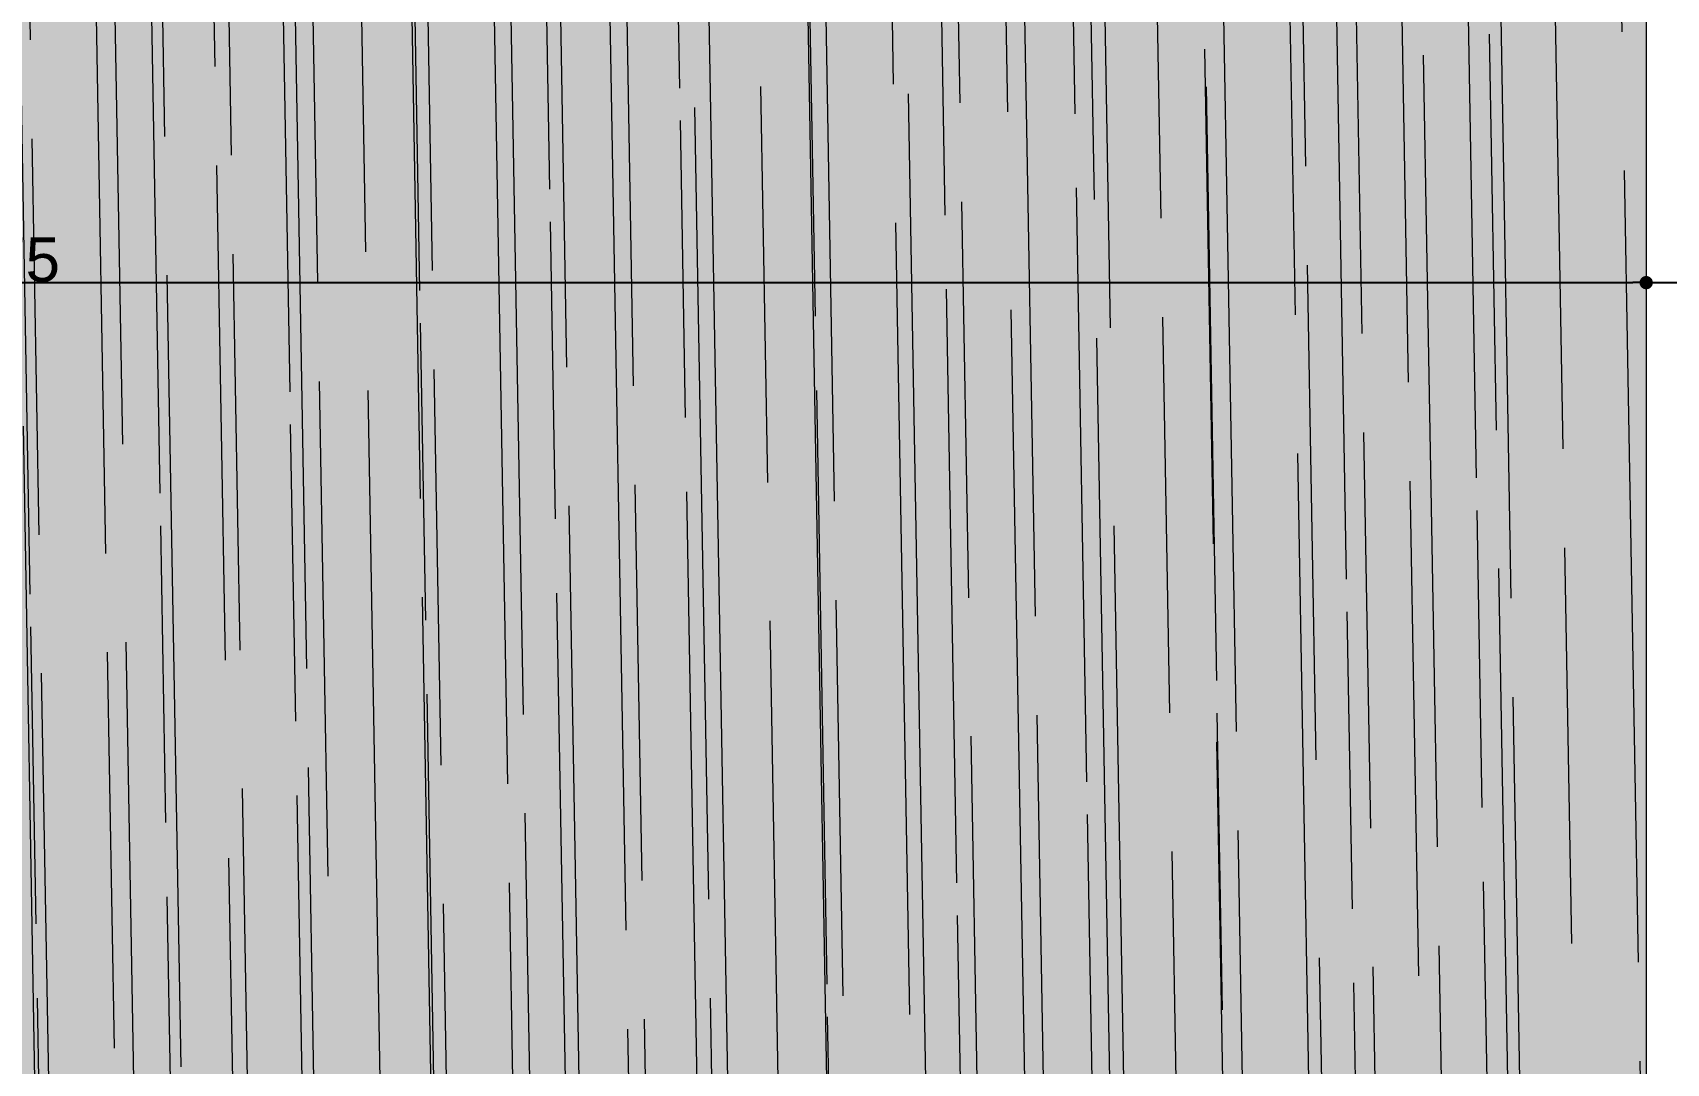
# Model space of a CAD drawing. Header units: millimetres. Extents: x 0 to 1313252738, y -131 to 560100888.
# Drawn here: x 1312633035 to 1312636725, y 559962567 to 559964894 of the extents above; entities that cross this region are included whole.
import ezdxf

# ---------------------------------------------------------------- set-up
doc = ezdxf.new("R2010")
doc.units = ezdxf.units.MM
doc.layers.get('0').update_dxf_attribs({"lineweight": 0})
for name, color, linetype, lineweight in [('003間仕切り', 7, 'Continuous', 13), ('004寸法', 7, 'Continuous', 0), ('009床', 7, 'Continuous', 5), ('棚(木)', 7, 'Continuous', 0)]:
    doc.layers.add(name, color=color, linetype=linetype, lineweight=lineweight)
doc.styles.add('onnjuku', font='arial.ttf')
doc.dimstyles.new('onnjuku', dxfattribs={"dimtxt": 100, "dimasz": 30, "dimexe": 1.25, "dimexo": 0.625, "dimtad": 1, "dimdec": 0, "dimtxsty": 'onnjuku', "dimblk": 'DOT', "dimcen": 2.5, "dimadec": 0, "dimazin": 0, "dimtfac": 1, "dimtdec": 0, "dimtmove": 0, "dimatfit": 3, "dimfxl": 500, "dimfxlon": 1, "dimarcsym": 0})

# ---------------------------------------------------------------- blocks, each defined once
blk = doc.blocks.new('_Dot')
at = {"color": 0, "linetype": 'ByBlock', "lineweight": -2}
blk.add_line((-0.5, 0), (-1, 0), dxfattribs=at)
at = {"color": 0, "linetype": 'ByBlock', "const_width": 0.5}
blk.add_lwpolyline([(-0.25, 0, 1), (0.25, 0, 1)], format="xyb", close=True, dxfattribs=at)
blk = doc.blocks.new('*D190')
at = {"layer": '004寸法', "color": 0, "lineweight": -2, "transparency": 16777216}
for p, q in [((1312629204.219367, 559964329.7273698), (1312629204.219367, 559964330.9773698)), ((1312629234.219367, 559964329.7273698), (1312636649.219367, 559964329.7273698)), ((1312636679.219367, 559964329.7273698), (1312636679.219367, 559964330.9773698))]:
    blk.add_line(p, q, dxfattribs=at)
at = {"layer": 'Defpoints', "color": 0, "transparency": 16777216}
for p in [(1312629204.219367, 559964329.7273698), (1312636679.219367, 559964329.7273698), (1312636679.219367, 559964329.7273698)]:
    blk.add_point(p, dxfattribs=at)
at = {"layer": '004寸法', "color": 0, "lineweight": -2, "transparency": 16777216, "xscale": 30, "yscale": 30, "zscale": 30, "rotation": 180}
blk.add_blockref('_Dot', (1312629204.219367, 559964329.7273698), dxfattribs=at)
at = {"layer": '004寸法', "color": 0, "lineweight": -2, "transparency": 16777216, "xscale": 30, "yscale": 30, "zscale": 30}
blk.add_blockref('_Dot', (1312636679.219367, 559964329.7273698), dxfattribs=at)
at = {"layer": '004寸法', "color": 0, "transparency": 16777216, "insert": (1312632941.719367, 559964381.2050301), "char_height": 100, "attachment_point": 5, "style": 'onnjuku'}
blk.add_mtext('7475', dxfattribs=at)
blk = doc.blocks.new('*D191')
at = {"layer": '004寸法', "color": 0, "lineweight": -2, "transparency": 16777216}
for p, q in [((1312636754.219367, 559964329.7273698), (1312636800.827186, 559964485.0867661)), ((1312636800.827186, 559964485.0867661), (1312637013.264089, 559964485.0867661)), ((1312636679.219367, 559964329.7273698), (1312636679.219367, 559964330.9773698)), ((1312636709.219367, 559964329.7273698), (1312636799.219367, 559964329.7273698)), ((1312636829.219367, 559964329.5675837), (1312636829.219367, 559964330.9773698))]:
    blk.add_line(p, q, dxfattribs=at)
at = {"layer": 'Defpoints', "color": 0, "transparency": 16777216}
for p in [(1312636679.219367, 559964329.7273698), (1312636829.219367, 559964329.7273698), (1312636829.219367, 559964328.9425836)]:
    blk.add_point(p, dxfattribs=at)
at = {"layer": '004寸法', "color": 0, "lineweight": -2, "transparency": 16777216, "xscale": 30, "yscale": 30, "zscale": 30, "rotation": 180}
blk.add_blockref('_Dot', (1312636679.219367, 559964329.7273698), dxfattribs=at)
at = {"layer": '004寸法', "color": 0, "lineweight": -2, "transparency": 16777216, "xscale": 30, "yscale": 30, "zscale": 30}
blk.add_blockref('_Dot', (1312636829.219367, 559964329.7273698), dxfattribs=at)
at = {"layer": '004寸法', "color": 0, "transparency": 16777216, "insert": (1312636907.045637, 559964536.7690649), "char_height": 100, "attachment_point": 5, "style": 'onnjuku'}
blk.add_mtext('150', dxfattribs=at)

msp = doc.modelspace()

# ---------------------------------------------------------------- hatches: boundary and pattern name
at = {"layer": '009床', "true_color": 0x8e5f01, "transparency": 33554687}
h = msp.add_hatch(dxfattribs=at)
h.set_pattern_fill('AR-RROOF', color=46, scale=8.799999999999997, angle=91)
h.set_pattern_definition([(90.99999999999993, (66041.64430975914, -90666.09952783585), (-232.0680729724521, 487.7681431201229), [3352.8, -447.0399999999998, 1117.6, -223.5199999999999]), (90.99999999999993, (65924.71305203893, -90370.81368620688), (-293.3353606855426, -228.6742361308824), [670.5599999999998, -73.76159999999999, 1341.12, -167.64]), (90.99999999999993, (65849.73076551755, -90557.67236702902), (-170.0205928819892, 1159.513331006857), [1788.159999999999, -312.928, 894.0799999999997, -223.5199999999999])])
h.paths.add_polyline_path([(1312636679.219367, 559965221.9688315), (1312629304.219367, 559965221.9688315), (1312629304.219367, 559962320.4688367), (1312629779.219367, 559962320.4688367), (1312629779.219367, 559962086.9688315), (1312629779.219367, 559961860.468834), (1312632951.719367, 559961860.468834), (1312634825.219367, 559961860.468834), (1312634825.219367, 559961860.4688367), (1312634855.219367, 559961860.4688367), (1312636124.219367, 559961860.4688367), (1312636124.219367, 559962320.4688315), (1312636679.219367, 559962320.4688315)])
at = {"layer": '棚(木)', "true_color": 0xe6c6a8, "transparency": 33554556}
h = msp.add_hatch(color=9, dxfattribs=at)
h.dxf.hatch_style = 1
h.paths.add_polyline_path([(1312636679.219367, 559965221.9688315), (1312629304.219367, 559965221.9688315), (1312629304.219367, 559962320.4688367), (1312629779.219367, 559962320.4688367), (1312629779.219367, 559962086.9688315), (1312629779.219367, 559961860.468834), (1312632951.719367, 559961860.468834), (1312634825.219367, 559961860.468834), (1312634825.219367, 559961860.4688367), (1312634855.219367, 559961860.4688367), (1312636124.219367, 559961860.4688367), (1312636124.219367, 559962320.4688315), (1312636679.219367, 559962320.4688315)])
h.paths.add_polyline_path([(1312629304.219367, 559965221.9688315), (1312629204.219367, 559965221.9688315), (1312629204.219367, 559962320.4688367), (1312629304.219367, 559962320.4688367)])

# ---------------------------------------------------------------- linework, layer by layer
at = {"layer": '003間仕切り'}
msp.add_line((1312636679.219367, 559967021.9688315), (1312636679.219367, 559962320.4688315), dxfattribs=at)

# ---------------------------------------------------------------- dimensions: what is measured, and where the dimension line sits
at = {"layer": '004寸法'}
dim = msp.add_linear_dim(base=(1312636829.219367, 559964329.7273698), p1=(1312636679.219367, 559964329.7273698), p2=(1312636829.219367, 559964328.9425836), dimstyle='onnjuku', override={"dimtmove": 1}, dxfattribs=at)
dim.commit()
dim.dimension.update_dxf_attribs({"geometry": '*D191', "text_midpoint": (1312636801.452186, 559964536.7690649)})
dim = msp.add_linear_dim(base=(1312636679.219367, 559964329.7273698), p1=(1312629204.219367, 559964329.7273698), p2=(1312636679.219367, 559964329.7273698), dimstyle='onnjuku', dxfattribs=at)
dim.commit()
dim.dimension.update_dxf_attribs({"geometry": '*D190', "text_midpoint": (1312632941.719367, 559964381.2050301)})

doc.saveas('drawing.dxf')
